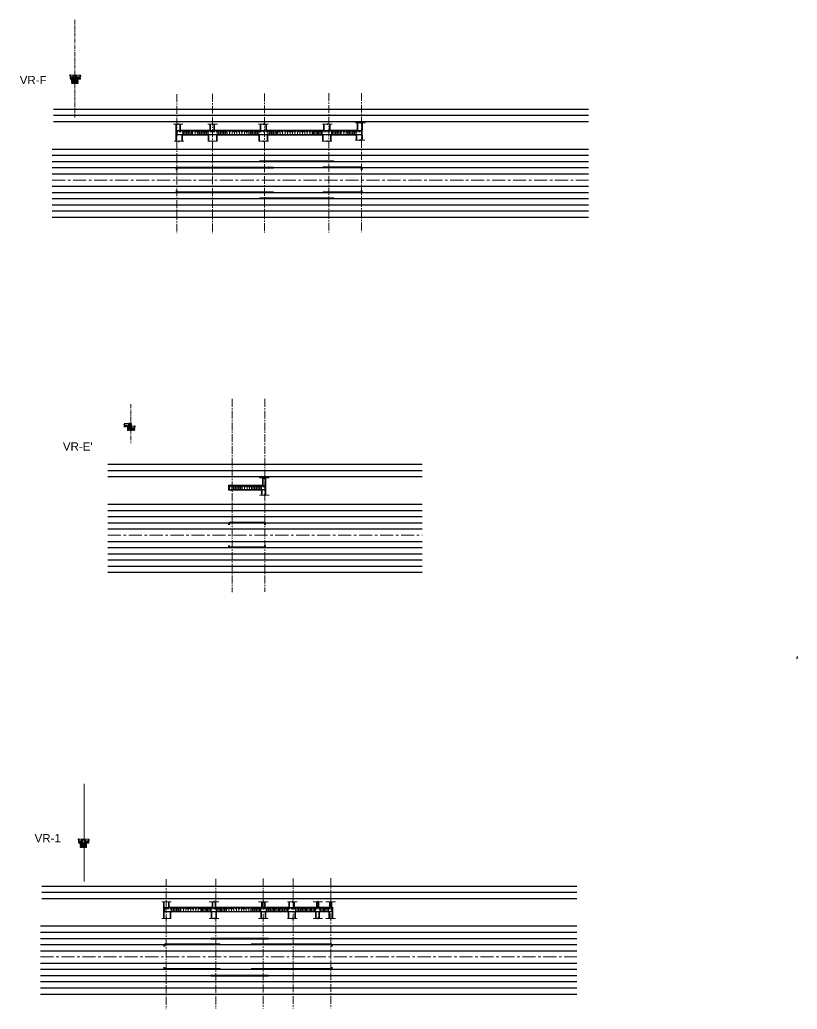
# Model space of a CAD drawing. Header units: millimetres. Extents: x 1130 to 2176, y -195 to 376.
# Drawn here: x 1978.6 to 2072.9, y 131.3 to 251.4 of the extents above; entities that cross this region are included whole.
import ezdxf

# ---------------------------------------------------------------- set-up
doc = ezdxf.new("R2010")
doc.units = ezdxf.units.MM
for name, pattern in [('AXES', [50.8, 31.75, -6.35, 6.35, -6.35]), ('CENTER2', [28.575, 19.05, -3.175, 3.175, -3.175]), ('HIDDEN', [0.375, 0.25, -0.125])]:
    doc.linetypes.add(name, pattern=pattern)
for name, color, linetype in [('A- TEXTO 1', 7, 'Continuous'), ('A_vista 2', 1, 'Continuous'), ('EDIS-MURO PERIMETRAL', 3, 'Continuous'), ('TEXTURA', 8, 'Continuous')]:
    doc.layers.add(name, color=color, linetype=linetype)
for name, color, linetype, lineweight in [('EDIS-BORDE DE LOSA', 3, 'Continuous', 9), ('EDIS-COLUMNAS SOTANO', 7, 'Continuous', 40), ('EDIS-CONCRETO BAJA RESIST', 8, 'Continuous', 9), ('EDIS-EJES COLUMNAS', 9, 'CENTER2', 15), ('EDIS-ESTRIBOS', 3, 'Continuous', 15), ('EDIS-PEDESTALES', 4, 'Continuous', 13), ('EDIS-PL-DIMENSION', 8, 'Continuous', 13), ('EDIS-REFUERZOS', 6, 'Continuous', 30), ('EDIS-REFUERZOS DETALLES', 7, 'Continuous', 40), ('EDIS-TIERRA', 8, 'Continuous', 13), ('EDIS-VIGAS RIOSTRAS', 6, 'Continuous', 13), ('Est-PL-DIMENSION', 8, 'Continuous', 13)]:
    doc.layers.add(name, color=color, linetype=linetype, lineweight=lineweight)
doc.layers.add('EDIS-VIEWPOTS', color=8, linetype='Continuous', plot=False)
doc.styles.add('style1', font='arial.ttf', dxfattribs={"height": 0.2})

# ---------------------------------------------------------------- blocks, each defined once
blk = doc.blocks.new('*U461')
at = {"layer": 'EDIS-ESTRIBOS', "linetype": 'ByBlock'}
blk.add_line((0, -0.2375), (0, 0.2375), dxfattribs=at)
blk = doc.blocks.new('*U460')
at = {"layer": 'EDIS-PL-DIMENSION', "color": 0, "linetype": 'ByBlock', "lineweight": -2, "transparency": 16777216}
for p in [(1997.44, 320.7), (1997.59, 320.7), (1997.74, 320.7), (1997.89, 320.7), (1998.04, 320.7), (1998.19, 320.7), (1998.34, 320.7), (1998.49, 320.7), (1998.64, 320.7)]:
    blk.add_blockref('*U461', p, dxfattribs=at)
blk = doc.blocks.new('*U463')
at = {"layer": 'EDIS-ESTRIBOS', "linetype": 'ByBlock'}
blk.add_line((0, -0.2375), (0, 0.2375), dxfattribs=at)
blk = doc.blocks.new('*U462')
at = {"layer": 'EDIS-PL-DIMENSION', "color": 0, "linetype": 'ByBlock', "lineweight": -2, "transparency": 16777216}
for p in [(1997.44, 320.7), (1997.59, 320.7), (1997.74, 320.7), (1997.89, 320.7), (1998.04, 320.7), (1998.19, 320.7), (1998.34, 320.7), (1998.49, 320.7), (1998.64, 320.7)]:
    blk.add_blockref('*U463', p, dxfattribs=at)
blk = doc.blocks.new('*U465')
at = {"layer": 'EDIS-ESTRIBOS', "linetype": 'ByBlock'}
blk.add_line((0, -0.2375), (0, 0.2375), dxfattribs=at)
blk = doc.blocks.new('*U464')
at = {"layer": 'EDIS-PL-DIMENSION', "color": 0, "linetype": 'ByBlock', "lineweight": -2, "transparency": 16777216}
for p in [(1997.44, 320.7), (1997.59, 320.7), (1997.74, 320.7), (1997.89, 320.7), (1998.04, 320.7), (1998.19, 320.7), (1998.34, 320.7), (1998.49, 320.7), (1998.64, 320.7)]:
    blk.add_blockref('*U465', p, dxfattribs=at)
blk = doc.blocks.new('*U467')
at = {"layer": 'EDIS-ESTRIBOS', "linetype": 'ByBlock'}
blk.add_line((0, -0.2375), (0, 0.2375), dxfattribs=at)
blk = doc.blocks.new('*U466')
at = {"layer": 'EDIS-PL-DIMENSION', "color": 0, "linetype": 'ByBlock', "lineweight": -2, "transparency": 16777216}
for p in [(1997.44, 320.7), (1997.59, 320.7), (1997.74, 320.7), (1997.89, 320.7), (1998.04, 320.7), (1998.19, 320.7), (1998.34, 320.7), (1998.49, 320.7), (1998.64, 320.7)]:
    blk.add_blockref('*U467', p, dxfattribs=at)
blk = doc.blocks.new('*U469')
at = {"layer": 'EDIS-ESTRIBOS', "linetype": 'ByBlock'}
blk.add_line((0, -0.2375), (0, 0.2375), dxfattribs=at)
blk = doc.blocks.new('*U468')
at = {"layer": 'EDIS-PL-DIMENSION', "color": 0, "linetype": 'ByBlock', "lineweight": -2, "transparency": 16777216}
for p in [(1997.44, 320.7), (1997.59, 320.7), (1997.74, 320.7), (1997.89, 320.7), (1998.04, 320.7), (1998.19, 320.7), (1998.34, 320.7), (1998.49, 320.7), (1998.64, 320.7)]:
    blk.add_blockref('*U469', p, dxfattribs=at)
blk = doc.blocks.new('*U471')
at = {"layer": 'EDIS-ESTRIBOS', "linetype": 'ByBlock'}
blk.add_line((0, -0.2375), (0, 0.2375), dxfattribs=at)
blk = doc.blocks.new('*U470')
at = {"layer": 'EDIS-PL-DIMENSION', "color": 0, "linetype": 'ByBlock', "lineweight": -2, "transparency": 16777216}
for p in [(1997.44, 320.7), (1997.59, 320.7), (1997.74, 320.7), (1997.89, 320.7), (1998.04, 320.7), (1998.19, 320.7), (1998.34, 320.7), (1998.49, 320.7), (1998.64, 320.7)]:
    blk.add_blockref('*U471', p, dxfattribs=at)
blk = doc.blocks.new('*U473')
at = {"layer": 'EDIS-ESTRIBOS', "linetype": 'ByBlock'}
blk.add_line((0, -0.2375), (0, 0.2375), dxfattribs=at)
blk = doc.blocks.new('*U472')
at = {"layer": 'EDIS-PL-DIMENSION', "color": 0, "linetype": 'ByBlock', "lineweight": -2, "transparency": 16777216}
for p in [(1997.44, 320.7), (1997.59, 320.7), (1997.74, 320.7), (1997.89, 320.7), (1998.04, 320.7), (1998.19, 320.7), (1998.34, 320.7), (1998.49, 320.7), (1998.64, 320.7)]:
    blk.add_blockref('*U473', p, dxfattribs=at)
blk = doc.blocks.new('*U503')
at = {"layer": 'EDIS-ESTRIBOS', "linetype": 'ByBlock'}
blk.add_line((0, -0.2375), (0, 0.2375), dxfattribs=at)
blk = doc.blocks.new('*U502')
at = {"layer": 'EDIS-PL-DIMENSION', "color": 0, "linetype": 'ByBlock', "lineweight": -2, "transparency": 16777216}
for p in [(1997.44, 320.7), (1997.59, 320.7), (1997.74, 320.7), (1997.89, 320.7), (1998.04, 320.7), (1998.19, 320.7), (1998.34, 320.7), (1998.49, 320.7), (1998.64, 320.7)]:
    blk.add_blockref('*U503', p, dxfattribs=at)
blk = doc.blocks.new('*U505')
at = {"layer": 'EDIS-ESTRIBOS', "linetype": 'ByBlock'}
blk.add_line((0, -0.2375), (0, 0.2375), dxfattribs=at)
blk = doc.blocks.new('*U504')
at = {"layer": 'EDIS-PL-DIMENSION', "color": 0, "linetype": 'ByBlock', "lineweight": -2, "transparency": 16777216}
for p in [(1997.44, 320.7), (1997.59, 320.7), (1997.74, 320.7), (1997.89, 320.7), (1998.04, 320.7), (1998.19, 320.7), (1998.34, 320.7), (1998.49, 320.7), (1998.64, 320.7)]:
    blk.add_blockref('*U505', p, dxfattribs=at)
blk = doc.blocks.new('*U507')
at = {"layer": 'EDIS-ESTRIBOS', "linetype": 'ByBlock'}
blk.add_line((0, -0.2375), (0, 0.2375), dxfattribs=at)
blk = doc.blocks.new('*U506')
at = {"layer": 'EDIS-PL-DIMENSION', "color": 0, "linetype": 'ByBlock', "lineweight": -2, "transparency": 16777216}
for p in [(1997.44, 320.7), (1997.59, 320.7), (1997.74, 320.7), (1997.89, 320.7), (1998.04, 320.7), (1998.19, 320.7), (1998.34, 320.7), (1998.49, 320.7), (1998.64, 320.7)]:
    blk.add_blockref('*U507', p, dxfattribs=at)
blk = doc.blocks.new('*U509')
at = {"layer": 'EDIS-ESTRIBOS', "linetype": 'ByBlock'}
blk.add_line((0, -0.2375), (0, 0.2375), dxfattribs=at)
blk = doc.blocks.new('*U508')
at = {"layer": 'EDIS-PL-DIMENSION', "color": 0, "linetype": 'ByBlock', "lineweight": -2, "transparency": 16777216}
for p in [(1997.44, 320.7), (1997.59, 320.7), (1997.74, 320.7), (1997.89, 320.7), (1998.04, 320.7), (1998.19, 320.7), (1998.34, 320.7), (1998.49, 320.7), (1998.64, 320.7)]:
    blk.add_blockref('*U509', p, dxfattribs=at)
blk = doc.blocks.new('*U511')
at = {"layer": 'EDIS-ESTRIBOS', "linetype": 'ByBlock'}
blk.add_line((0, -0.2375), (0, 0.2375), dxfattribs=at)
blk = doc.blocks.new('*U510')
at = {"layer": 'EDIS-PL-DIMENSION', "color": 0, "linetype": 'ByBlock', "lineweight": -2, "transparency": 16777216}
for p in [(1997.44, 320.7), (1997.59, 320.7), (1997.74, 320.7), (1997.89, 320.7), (1998.04, 320.7), (1998.19, 320.7), (1998.34, 320.7), (1998.49, 320.7), (1998.64, 320.7)]:
    blk.add_blockref('*U511', p, dxfattribs=at)
blk = doc.blocks.new('*U513')
at = {"layer": 'EDIS-ESTRIBOS', "linetype": 'ByBlock'}
blk.add_line((0, -0.2375), (0, 0.2375), dxfattribs=at)
blk = doc.blocks.new('*U512')
at = {"layer": 'EDIS-PL-DIMENSION', "color": 0, "linetype": 'ByBlock', "lineweight": -2, "transparency": 16777216}
for p in [(1997.44, 320.7), (1997.59, 320.7), (1997.74, 320.7), (1997.89, 320.7), (1998.04, 320.7), (1998.19, 320.7), (1998.34, 320.7), (1998.49, 320.7), (1998.64, 320.7)]:
    blk.add_blockref('*U513', p, dxfattribs=at)
blk = doc.blocks.new('*U515')
at = {"layer": 'EDIS-ESTRIBOS', "linetype": 'ByBlock'}
blk.add_line((0, -0.2375), (0, 0.2375), dxfattribs=at)
blk = doc.blocks.new('*U514')
at = {"layer": 'EDIS-PL-DIMENSION', "color": 0, "linetype": 'ByBlock', "lineweight": -2, "transparency": 16777216}
for p in [(1997.44, 320.7), (1997.59, 320.7), (1997.74, 320.7), (1997.89, 320.7), (1998.04, 320.7), (1998.19, 320.7), (1998.34, 320.7), (1998.49, 320.7), (1998.64, 320.7)]:
    blk.add_blockref('*U515', p, dxfattribs=at)
blk = doc.blocks.new('*U556')
at = {"layer": 'EDIS-ESTRIBOS', "linetype": 'ByBlock'}
blk.add_line((0, -0.24), (0, 0.24), dxfattribs=at)
blk = doc.blocks.new('*U557')
at = {"layer": 'EDIS-PL-DIMENSION', "color": 0, "linetype": 'ByBlock', "lineweight": -2, "transparency": 16777216}
for p in [(1998.13, 143.45), (1998.43, 143.45), (1998.73, 143.45), (1999.03, 143.45), (1999.33, 143.45), (1999.63, 143.45), (1999.93, 143.45), (2000.23, 143.45), (2000.53, 143.45)]:
    blk.add_blockref('*U556', p, dxfattribs=at)
blk = doc.blocks.new('*U558')
at = {"layer": 'EDIS-ESTRIBOS', "linetype": 'ByBlock'}
blk.add_line((0, -0.24), (0, 0.24), dxfattribs=at)
blk = doc.blocks.new('*U559')
at = {"layer": 'EDIS-PL-DIMENSION', "color": 0, "linetype": 'ByBlock', "lineweight": -2, "transparency": 16777216}
for p in [(2003.66, 143.45), (2003.96, 143.45), (2004.26, 143.45), (2004.56, 143.45), (2004.86, 143.45), (2005.16, 143.45), (2005.46, 143.45), (2005.76, 143.45), (2006.06, 143.45), (2006.36, 143.45)]:
    blk.add_blockref('*U558', p, dxfattribs=at)
blk = doc.blocks.new('*U560')
at = {"layer": 'EDIS-ESTRIBOS', "linetype": 'ByBlock'}
blk.add_line((0, -0.2375), (0, 0.2375), dxfattribs=at)
blk = doc.blocks.new('*U561')
at = {"layer": 'EDIS-PL-DIMENSION', "color": 0, "linetype": 'ByBlock', "lineweight": -2, "transparency": 16777216}
for p in [(2008.45, 143.45), (2008.6, 143.45), (2008.75, 143.45), (2008.9, 143.45), (2009.05, 143.45), (2009.2, 143.45), (2009.35, 143.45), (2009.5, 143.45), (2009.65, 143.45), (2009.8, 143.45), (2009.95, 143.45), (2010.1, 143.45), (2010.25, 143.45), (2010.4, 143.45), (2010.55, 143.45), (2010.7, 143.45), (2010.85, 143.45), (2011, 143.45)]:
    blk.add_blockref('*U560', p, dxfattribs=at)
blk = doc.blocks.new('*U562')
at = {"layer": 'EDIS-ESTRIBOS', "linetype": 'ByBlock'}
blk.add_line((0, -0.2375), (0, 0.2375), dxfattribs=at)
blk = doc.blocks.new('*U563')
at = {"layer": 'EDIS-PL-DIMENSION', "color": 0, "linetype": 'ByBlock', "lineweight": -2, "transparency": 16777216}
for p in [(2012.03, 143.45), (2012.18, 143.45), (2012.33, 143.45), (2012.48, 143.45), (2012.63, 143.45), (2012.78, 143.45), (2012.93, 143.45), (2013.08, 143.45), (2013.23, 143.45), (2013.38, 143.45), (2013.53, 143.45), (2013.68, 143.45), (2013.83, 143.45), (2013.98, 143.45), (2014.13, 143.45), (2014.28, 143.45), (2014.43, 143.45)]:
    blk.add_blockref('*U562', p, dxfattribs=at)
blk = doc.blocks.new('*U564')
at = {"layer": 'EDIS-ESTRIBOS', "linetype": 'ByBlock'}
blk.add_line((0, -0.2375), (0, 0.2375), dxfattribs=at)
blk = doc.blocks.new('*U565')
at = {"layer": 'EDIS-PL-DIMENSION', "color": 0, "linetype": 'ByBlock', "lineweight": -2, "transparency": 16777216}
for p in [(2014.96, 143.45), (2015.11, 143.45), (2015.26, 143.45), (2015.41, 143.45), (2015.56, 143.45), (2015.71, 143.45), (2015.86, 143.45), (2016.01, 143.45)]:
    blk.add_blockref('*U564', p, dxfattribs=at)
blk = doc.blocks.new('*U566')
at = {"layer": 'EDIS-ESTRIBOS', "linetype": 'ByBlock'}
blk.add_line((0, -0.24), (0, 0.24), dxfattribs=at)
blk = doc.blocks.new('*U567')
at = {"layer": 'EDIS-PL-DIMENSION', "color": 0, "linetype": 'ByBlock', "lineweight": -2, "transparency": 16777216}
for p in [(2005.56, 194.6), (2005.86, 194.6), (2006.16, 194.6), (2006.46, 194.6)]:
    blk.add_blockref('*U566', p, dxfattribs=at)
blk = doc.blocks.new('*U568')
at = {"layer": 'EDIS-ESTRIBOS', "linetype": 'ByBlock'}
blk.add_line((0, -0.24), (0, 0.24), dxfattribs=at)
blk = doc.blocks.new('*U569')
at = {"layer": 'EDIS-PL-DIMENSION', "color": 0, "linetype": 'ByBlock', "lineweight": -2, "transparency": 16777216}
for p in [(1999.55, 237.68), (1999.85, 237.68), (2000.15, 237.68)]:
    blk.add_blockref('*U568', p, dxfattribs=at)
blk = doc.blocks.new('*U570')
at = {"layer": 'EDIS-ESTRIBOS', "linetype": 'ByBlock'}
blk.add_line((0, -0.2375), (0, 0.2375), dxfattribs=at)
blk = doc.blocks.new('*U571')
at = {"layer": 'EDIS-PL-DIMENSION', "color": 0, "linetype": 'ByBlock', "lineweight": -2, "transparency": 16777216}
for p in [(2003.73, 237.68), (2004.03, 237.68), (2004.33, 237.68), (2004.63, 237.68), (2004.93, 237.68), (2005.23, 237.68), (2005.53, 237.68), (2005.83, 237.68), (2006.13, 237.68)]:
    blk.add_blockref('*U570', p, dxfattribs=at)
blk = doc.blocks.new('*U572')
at = {"layer": 'EDIS-ESTRIBOS', "linetype": 'ByBlock'}
blk.add_line((0, -0.2375), (0, 0.2375), dxfattribs=at)
blk = doc.blocks.new('*U573')
at = {"layer": 'EDIS-PL-DIMENSION', "color": 0, "linetype": 'ByBlock', "lineweight": -2, "transparency": 16777216}
for p in [(2009.86, 237.68), (2010.16, 237.68), (2010.46, 237.68), (2010.76, 237.68), (2011.06, 237.68), (2011.36, 237.68), (2011.66, 237.68), (2011.96, 237.68), (2012.26, 237.68), (2012.56, 237.68), (2012.86, 237.68), (2013.16, 237.68), (2013.46, 237.68), (2013.76, 237.68), (2014.06, 237.68)]:
    blk.add_blockref('*U572', p, dxfattribs=at)

msp = doc.modelspace()

# ---------------------------------------------------------------- hatches: boundary and pattern name
at = {"layer": 'EDIS-CONCRETO BAJA RESIST'}
h = msp.add_hatch(dxfattribs=at)
h.set_pattern_fill('AR-CONC', color=256, scale=0.00065)
h.set_pattern_definition([(50, (2.1147, -83.63629), (0.118420035, -0.0103604056), [0.0123825, -0.1362075]), (355, (2.1147, -83.63629), (-0.022908224, 0.1241869494), [0.009906, -0.10896638]), (100.451445, (2.12457, -83.63715), (0.0955118106, 0.113826539), [0.010523506, -0.115758659]), (46.1842, (2.1147, -83.60327), (0.176201377, -0.027327513), [0.01857375, -0.20431125]), (96.635558, (2.12938, -83.60554), (0.154312687, 0.160826981), [0.015785265, -0.173638145]), (351.184151, (2.1147, -83.60327), (0.154312687, 0.160826981), [0.014858979, -0.163448826]), (21, (2.13121, -83.61152), (0.0985493543, -0.066472379), [0.0123825, -0.1362075]), (326, (2.13121, -83.61152), (0.0401713184, 0.119722178), [0.009906, -0.108966]), (71.451445, (2.13942, -83.61706), (0.1387206725, 0.0532498), [0.010523506, -0.1157584594]), (37.5, (2.114698, -83.636287), (0.0020075921, 0.0549607753), [0, -0.1076452, 0, -0.110617, 0, -0.10937875]), (7.5, (2.1147, -83.636287), (0.0434327806, 0.0651173736), [0, -0.0630682, 0, -0.1051687, 0, -0.04168775]), (327.5, (2.07788, -83.636287), (0.0881338869, -0.0037236836), [0, -0.041275, 0, -0.128778, 0, -0.1708785]), (317.5, (2.06137, -83.63629), (0.096283968, 0.0165272192), [0, -0.0536575, 0, -0.0855218, 0, -0.1213485])])
h.paths.add_polyline_path([(1985.069, 244.332), (1985.069, 244.432), (1984.693, 244.432), (1984.693, 244.332)])
h.paths.add_polyline_path([(1985.945, 244.332), (1985.945, 244.432), (1985.469, 244.432), (1985.469, 244.332)])
h = msp.add_hatch(dxfattribs=at)
h.set_pattern_fill('AR-CONC', color=256, scale=0.00065)
h.set_pattern_definition([(50, (2.1147, -83.52832), (0.118420035, -0.0103604056), [0.0123825, -0.1362075]), (355, (2.1147, -83.52832), (-0.022908224, 0.1241869494), [0.009906, -0.10896638]), (100.451445, (2.12457, -83.52918), (0.0955118106, 0.113826539), [0.010523506, -0.115758659]), (46.1842, (2.1147, -83.4953), (0.176201377, -0.027327513), [0.01857375, -0.20431125]), (96.635558, (2.12938, -83.49758), (0.154312687, 0.160826981), [0.015785265, -0.173638145]), (351.184151, (2.1147, -83.4953), (0.154312687, 0.160826981), [0.014858979, -0.163448826]), (21, (2.13121, -83.50355), (0.0985493543, -0.066472379), [0.0123825, -0.1362075]), (326, (2.13121, -83.50355), (0.0401713184, 0.119722178), [0.009906, -0.108966]), (71.451445, (2.13942, -83.50909), (0.1387206725, 0.0532498), [0.010523506, -0.1157584594]), (37.5, (2.114698, -83.528318), (0.0020075921, 0.0549607753), [0, -0.1076452, 0, -0.110617, 0, -0.10937875]), (7.5, (2.1147, -83.52832), (0.0434327806, 0.0651173736), [0, -0.0630682, 0, -0.1051687, 0, -0.04168775]), (327.5, (2.07788, -83.528318), (0.0881338869, -0.0037236836), [0, -0.041275, 0, -0.128778, 0, -0.1708785]), (317.5, (2.06137, -83.52832), (0.096283968, 0.0165272192), [0, -0.0536575, 0, -0.0855218, 0, -0.1213485])])
h.paths.add_polyline_path([(1985.469, 243.94), (1985.469, 244.04), (1985.069, 244.04), (1985.069, 243.94)])
h = msp.add_hatch(dxfattribs=at)
h.set_pattern_fill('EARTH', color=256, scale=0.01, angle=45)
h.set_pattern_definition([(45, (11.64687, -125.94151), (2e-17, 0.0898025612), [0.0635, -0.0635]), (45, (11.63003, -125.924674), (2e-17, 0.0898025612), [0.0635, -0.0635]), (45, (11.61319, -125.907836), (2e-17, 0.0898025612), [0.0635, -0.0635]), (135, (11.61319, -125.89661), (-0.0898025612, 2e-17), [0.0635, -0.0635]), (135, (11.63003, -125.87977), (-0.0898025612, 2e-17), [0.0635, -0.0635]), (135, (11.64687, -125.862935), (-0.0898025612, 2e-17), [0.0635, -0.0635])])
h.paths.add_polyline_path([(1991.636, 201.964), (1991.231, 201.964), (1991.231, 202.07), (1991.756, 202.07), (1991.756, 201.626), (1991.707, 201.673), (1992.107, 201.673), (1992.156, 201.673), (1992.156, 201.767), (1992.483, 201.767), (1992.528, 201.767), (1992.528, 201.531), (1991.636, 201.531)])
h = msp.add_hatch(dxfattribs=at)
h.set_pattern_fill('AR-CONC', color=256, scale=0.00065)
h.set_pattern_definition([(50, (11.69596, -125.89762), (0.118420035, -0.0103604056), [0.0123825, -0.1362075]), (355, (11.69596, -125.89762), (-0.022908224, 0.1241869494), [0.009906, -0.10896638]), (100.451445, (11.70582, -125.89849), (0.0955118106, 0.113826539), [0.010523506, -0.115758659]), (46.1842, (11.69596, -125.8646), (0.176201377, -0.027327513), [0.01857375, -0.20431125]), (96.635558, (11.71064, -125.86688), (0.154312687, 0.160826981), [0.015785265, -0.173638145]), (351.184151, (11.69596, -125.8646), (0.154312687, 0.160826981), [0.014858979, -0.163448826]), (21, (11.71247, -125.87286), (0.0985493543, -0.066472379), [0.0123825, -0.1362075]), (326, (11.71247, -125.87286), (0.0401713184, 0.119722178), [0.009906, -0.108966]), (71.451445, (11.72068, -125.8784), (0.1387206725, 0.0532498), [0.010523506, -0.1157584594]), (37.5, (11.695956, -125.89762), (0.0020075921, 0.0549607753), [0, -0.1076452, 0, -0.110617, 0, -0.10937875]), (7.5, (11.695956, -125.89762), (0.0434327806, 0.0651173736), [0, -0.0630682, 0, -0.1051687, 0, -0.04168775]), (327.5, (11.65914, -125.89762), (0.0881338869, -0.0037236836), [0, -0.041275, 0, -0.128778, 0, -0.1708785]), (317.5, (11.64263, -125.89762), (0.096283968, 0.0165272192), [0, -0.0536575, 0, -0.0855218, 0, -0.1213485])])
h.paths.add_polyline_path([(1992.156, 201.767), (1992.156, 201.867), (1992.532, 201.867), (1992.532, 201.767)])
h.paths.add_polyline_path([(1991.28, 202.07), (1991.28, 202.17), (1991.756, 202.17), (1991.756, 202.07)])
h = msp.add_hatch(dxfattribs=at)
h.set_pattern_fill('AR-CONC', color=256, scale=0.00065)
h.set_pattern_definition([(50, (11.69596, -125.78965), (0.118420035, -0.0103604056), [0.0123825, -0.1362075]), (355, (11.69596, -125.78965), (-0.022908224, 0.1241869494), [0.009906, -0.10896638]), (100.451445, (11.70582, -125.79052), (0.0955118106, 0.113826539), [0.010523506, -0.115758659]), (46.1842, (11.69596, -125.75663), (0.176201377, -0.027327513), [0.01857375, -0.20431125]), (96.635558, (11.71064, -125.75891), (0.154312687, 0.160826981), [0.015785265, -0.173638145]), (351.184151, (11.69596, -125.75663), (0.154312687, 0.160826981), [0.014858979, -0.163448826]), (21, (11.71247, -125.76489), (0.0985493543, -0.066472379), [0.0123825, -0.1362075]), (326, (11.71247, -125.76489), (0.0401713184, 0.119722178), [0.009906, -0.108966]), (71.451445, (11.72068, -125.77043), (0.1387206725, 0.0532498), [0.010523506, -0.1157584594]), (37.5, (11.695956, -125.789653), (0.0020075921, 0.0549607753), [0, -0.1076452, 0, -0.110617, 0, -0.10937875]), (7.5, (11.695956, -125.78965), (0.0434327806, 0.0651173736), [0, -0.0630682, 0, -0.1051687, 0, -0.04168775]), (327.5, (11.65914, -125.789653), (0.0881338869, -0.0037236836), [0, -0.041275, 0, -0.128778, 0, -0.1708785]), (317.5, (11.64263, -125.78965), (0.096283968, 0.0165272192), [0, -0.0536575, 0, -0.0855218, 0, -0.1213485])])
h.paths.add_polyline_path([(1991.756, 201.678), (1991.756, 201.778), (1992.156, 201.778), (1992.156, 201.678)])
h = msp.add_hatch(dxfattribs=at)
h.set_pattern_fill('AR-CONC', color=256, scale=0.00065)
h.set_pattern_definition([(50, (3.150185, -176.306), (0.118420035, -0.0103604056), [0.0123825, -0.1362075]), (355, (3.15019, -176.306), (-0.022908224, 0.1241869494), [0.009906, -0.10896638]), (100.451445, (3.16005, -176.30686), (0.0955118106, 0.113826539), [0.010523506, -0.115758659]), (46.1842, (3.15019, -176.27298), (0.176201377, -0.027327513), [0.01857375, -0.20431125]), (96.635558, (3.16487, -176.27525), (0.154312687, 0.160826981), [0.015785265, -0.173638145]), (351.184151, (3.15019, -176.27298), (0.154312687, 0.160826981), [0.014858979, -0.163448826]), (21, (3.166695, -176.28123), (0.0985493543, -0.066472379), [0.0123825, -0.1362075]), (326, (3.1667, -176.28123), (0.0401713184, 0.119722178), [0.009906, -0.108966]), (71.451445, (3.17491, -176.28677), (0.1387206725, 0.0532498), [0.010523506, -0.1157584594]), (37.5, (3.150185, -176.305997), (0.0020075921, 0.0549607753), [0, -0.1076452, 0, -0.110617, 0, -0.10937875]), (7.5, (3.150185, -176.306), (0.0434327806, 0.0651173736), [0, -0.0630682, 0, -0.1051687, 0, -0.04168775]), (327.5, (3.11337, -176.305997), (0.0881338869, -0.0037236836), [0, -0.041275, 0, -0.128778, 0, -0.1708785]), (317.5, (3.09686, -176.306), (0.096283968, 0.0165272192), [0, -0.0536575, 0, -0.0855218, 0, -0.1213485])])
h.paths.add_polyline_path([(1986.104, 151.662), (1986.104, 151.762), (1985.728, 151.762), (1985.728, 151.662)])
h.paths.add_polyline_path([(1986.98, 151.662), (1986.98, 151.762), (1986.504, 151.762), (1986.504, 151.662)])
h = msp.add_hatch(dxfattribs=at)
h.set_pattern_fill('AR-CONC', color=256, scale=0.00065)
h.set_pattern_definition([(50, (3.150185, -176.19803), (0.118420035, -0.0103604056), [0.0123825, -0.1362075]), (355, (3.15019, -176.19803), (-0.022908224, 0.1241869494), [0.009906, -0.10896638]), (100.451445, (3.16005, -176.19889), (0.0955118106, 0.113826539), [0.010523506, -0.115758659]), (46.1842, (3.15019, -176.16501), (0.176201377, -0.027327513), [0.01857375, -0.20431125]), (96.635558, (3.16487, -176.16729), (0.154312687, 0.160826981), [0.015785265, -0.173638145]), (351.184151, (3.15019, -176.165), (0.154312687, 0.160826981), [0.014858979, -0.163448826]), (21, (3.166695, -176.17326), (0.0985493543, -0.066472379), [0.0123825, -0.1362075]), (326, (3.1667, -176.17326), (0.0401713184, 0.119722178), [0.009906, -0.108966]), (71.451445, (3.17491, -176.1788), (0.1387206725, 0.0532498), [0.010523506, -0.1157584594]), (37.5, (3.150185, -176.198028), (0.0020075921, 0.0549607753), [0, -0.1076452, 0, -0.110617, 0, -0.10937875]), (7.5, (3.150185, -176.19803), (0.0434327806, 0.0651173736), [0, -0.0630682, 0, -0.1051687, 0, -0.04168775]), (327.5, (3.11337, -176.19803), (0.0881338869, -0.0037236836), [0, -0.041275, 0, -0.128778, 0, -0.1708785]), (317.5, (3.09686, -176.19803), (0.096283968, 0.0165272192), [0, -0.0536575, 0, -0.0855218, 0, -0.1213485])])
h.paths.add_polyline_path([(1986.504, 151.27), (1986.504, 151.37), (1986.104, 151.37), (1986.104, 151.27)])
at = {"layer": 'EDIS-TIERRA'}
h = msp.add_hatch(dxfattribs=at)
h.set_pattern_fill('EARTH', color=256, scale=0.01, angle=45)
h.set_pattern_definition([(45, (2.1147, -83.63629), (0, 0.0898025612), [0.0635, -0.0635]), (45, (2.09786, -83.61945), (0, 0.0898025612), [0.0635, -0.0635]), (45, (2.08102, -83.60261), (0, 0.0898025612), [0.0635, -0.0635]), (135, (2.08102, -83.591386), (-0.0898025612, 0), [0.0635, -0.0635]), (135, (2.09786, -83.57455), (-0.0898025612, 0), [0.0635, -0.0635]), (135, (2.1147, -83.55771), (-0.0898025612, 0), [0.0635, -0.0635])])
h.paths.add_polyline_path([(1985.669, 244.132), (1985.945, 244.132), (1985.945, 244.332), (1985.469, 244.332), (1985.469, 243.932), (1985.469, 243.934), (1985.069, 243.934), (1985.069, 243.932), (1985.069, 244.332), (1984.693, 244.332), (1984.693, 244.132), (1984.869, 244.132), (1984.869, 243.632), (1985.669, 243.632)])
h = msp.add_hatch(dxfattribs=at)
h.set_pattern_fill('EARTH', color=256, scale=0.01, angle=45)
h.set_pattern_definition([(45, (3.150185, -176.306), (0, 0.0898025612), [0.0635, -0.0635]), (45, (3.13335, -176.28916), (0, 0.0898025612), [0.0635, -0.0635]), (45, (3.11651, -176.27232), (0, 0.0898025612), [0.0635, -0.0635]), (135, (3.11651, -176.261096), (-0.0898025612, 0), [0.0635, -0.0635]), (135, (3.13335, -176.24426), (-0.0898025612, 0), [0.0635, -0.0635]), (135, (3.150185, -176.22742), (-0.0898025612, 0), [0.0635, -0.0635])])
h.paths.add_polyline_path([(1986.704, 151.462), (1986.98, 151.462), (1986.98, 151.662), (1986.504, 151.662), (1986.504, 151.262), (1986.504, 151.264), (1986.104, 151.264), (1986.104, 151.262), (1986.104, 151.662), (1985.728, 151.662), (1985.728, 151.462), (1985.904, 151.462), (1985.904, 150.962), (1986.704, 150.962)])
at = {"layer": 'TEXTURA'}
h = msp.add_hatch(dxfattribs=at)
h.set_pattern_fill('ANSI32', color=2, scale=0.014)
h.paths.add_polyline_path([(2003.98, 194.364), (2004.305, 194.364), (2004.305, 194.84), (2003.98, 194.84)], flags=16)
h.paths.add_polyline_path([(2003.905, 194.29), (2004.305, 194.29), (2004.305, 194.89), (2003.911, 194.89), (2003.905, 194.89)])

# ---------------------------------------------------------------- linework, layer by layer
at = {"layer": 'A_vista 2'}
msp.add_line((2072.86, 174.132), (2072.799, 173.842), dxfattribs=at)
at = {"layer": 'EDIS-BORDE DE LOSA'}
for p, q in [((1985.069, 244.649), (1984.693, 244.649)), ((1985.069, 244.449), (1984.693, 244.449)), ((1985.945, 244.649), (1985.469, 244.649)), ((1985.945, 244.449), (1985.469, 244.449)), ((1991.28, 202.387), (1991.756, 202.387)), ((1991.28, 202.187), (1991.756, 202.187)), ((1992.156, 202.067), (1992.532, 202.067)), ((1992.156, 202.067), (1992.532, 202.067)), ((1992.156, 201.867), (1992.532, 201.867)), ((1986.104, 151.979), (1985.728, 151.979)), ((1986.104, 151.779), (1985.728, 151.779)), ((1986.98, 151.979), (1986.504, 151.979)), ((1986.98, 151.779), (1986.504, 151.779))]:
    msp.add_line(p, q, dxfattribs=at)
at = {"layer": 'EDIS-BORDE DE LOSA', "linetype": 'HIDDEN'}
for p, q in [((1997.549, 237.767), (2020.125, 237.767)), ((2003.911, 194.69), (2008.403, 194.69)), ((1996.08, 143.534), (2016.496, 143.534))]:
    msp.add_line(p, q, dxfattribs=at)
at = {"layer": 'EDIS-COLUMNAS SOTANO', "lineweight": 35}
for p, q in [((2019.525, 238.853), (2019.525, 237.967)), ((2020.125, 238.853), (2020.125, 237.967)), ((1997.549, 238.699), (1997.549, 237.367)), ((1998.049, 238.699), (1998.049, 237.967)), ((2001.679, 238.699), (2001.679, 237.967)), ((2002.179, 238.699), (2002.179, 237.967)), ((2007.764, 238.699), (2007.764, 237.967)), ((2008.464, 238.699), (2008.464, 237.967)), ((2015.471, 238.699), (2015.471, 237.967)), ((2016.171, 238.699), (2016.171, 237.967)), ((2008.052, 195.776), (2008.052, 194.89)), ((2008.403, 195.776), (2008.403, 194.89)), ((2008.403, 194.89), (2008.403, 194.29)), ((1996.08, 144.377), (1996.08, 143.734)), ((1996.68, 144.377), (1996.68, 143.734)), ((2001.961, 144.377), (2001.961, 143.734)), ((2002.311, 144.377), (2002.311, 143.734)), ((2007.951, 144.377), (2007.951, 143.734)), ((2008.301, 144.377), (2008.301, 143.734)), ((2011.276, 144.377), (2011.276, 143.734)), ((2011.876, 144.377), (2011.876, 143.734))]:
    msp.add_line(p, q, dxfattribs=at)
at = {"layer": 'EDIS-CONCRETO BAJA RESIST'}
for p, q in [((1985.069, 244.332), (1984.693, 244.332)), ((1985.469, 243.934), (1985.069, 243.934)), ((1985.945, 244.332), (1985.469, 244.332)), ((1991.28, 202.07), (1991.756, 202.07)), ((1991.756, 201.673), (1992.156, 201.673)), ((1992.156, 201.767), (1992.532, 201.767)), ((1986.104, 151.662), (1985.728, 151.662)), ((1986.504, 151.264), (1986.104, 151.264)), ((1986.98, 151.662), (1986.504, 151.662))]:
    msp.add_line(p, q, dxfattribs=at)
at = {"layer": 'EDIS-EJES COLUMNAS', "ltscale": 0.025}
for p, q in [((1985.269, 251.354), (1985.269, 239.495)), ((1992.056, 204.746), (1992.056, 199.989))]:
    msp.add_line(p, q, dxfattribs=at)
at = {"layer": 'EDIS-EJES COLUMNAS', "ltscale": 0.05}
for p, q in [((2016.061, 242.446), (2016.061, 225.569)), ((2020.036, 242.471), (2020.036, 225.594)), ((1997.624, 242.33), (1997.624, 225.453)), ((2001.979, 242.358), (2001.979, 225.481)), ((2008.279, 242.397), (2008.279, 225.52)), ((2004.34, 205.364), (2004.34, 181.931)), ((2008.315, 205.364), (2008.315, 181.956)), ((1996.341, 147.117), (1996.341, 131.34)), ((2002.371, 147.155), (2002.371, 131.378)), ((2008.126, 147.191), (2008.126, 131.415)), ((2011.726, 147.214), (2011.726, 131.437)), ((2016.321, 147.243), (2016.321, 131.466))]:
    msp.add_line(p, q, dxfattribs=at)
at = {"layer": 'EDIS-EJES COLUMNAS', "color": 8, "linetype": 'AXES', "lineweight": 0, "ltscale": 0.05}
for p, q in [((1982.53, 231.917), (2047.57, 231.917)), ((1989.259, 188.84), (2027.373, 188.84)), ((1981.113, 137.684), (2046.153, 137.684))]:
    msp.add_line(p, q, dxfattribs=at)
at = {"layer": 'EDIS-EJES COLUMNAS', "linetype": 'ByBlock', "ltscale": 0.025}
msp.add_line((1986.414, 158.684), (1986.414, 146.826), dxfattribs=at)
at = {"layer": 'EDIS-ESTRIBOS', "linetype": 'ByBlock'}
for p, q in [((1998.349, 237.442), (1998.349, 237.917)), ((2001.433, 237.442), (2001.433, 237.917)), ((2002.533, 237.442), (2002.533, 237.917)), ((2007.565, 237.442), (2007.565, 237.917)), ((2008.664, 237.442), (2008.664, 237.917)), ((2009.864, 237.442), (2009.864, 237.917)), ((2017.571, 237.484), (2017.571, 237.917)), ((2017.871, 237.442), (2017.871, 237.917)), ((2019.376, 237.442), (2019.376, 237.917)), ((2004.355, 194.364), (2004.355, 194.84)), ((1996.932, 143.209), (1996.932, 143.684)), ((2001.811, 143.209), (2001.811, 143.709)), ((2001.811, 143.209), (2001.811, 143.684)), ((2002.461, 143.209), (2002.461, 143.684)), ((2007.801, 143.209), (2007.801, 143.709)), ((2007.801, 143.209), (2007.801, 143.684)), ((2011.126, 143.209), (2011.126, 143.684)), ((2014.458, 143.209), (2014.458, 143.684)), ((2016.046, 143.209), (2016.046, 143.684))]:
    msp.add_line(p, q, dxfattribs=at)
at = {"layer": 'EDIS-MURO PERIMETRAL', "lineweight": 35}
for p, q in [((2014.608, 144.377), (2014.608, 143.734)), ((2014.808, 144.377), (2014.808, 143.734)), ((2016.196, 144.377), (2016.196, 143.734)), ((2016.396, 144.377), (2016.396, 143.734))]:
    msp.add_line(p, q, dxfattribs=at)
at = {"layer": 'EDIS-PEDESTALES', "lineweight": 35}
for p, q in [((1997.549, 237.367), (1997.549, 236.618)), ((1998.299, 237.367), (1998.299, 236.618)), ((2001.483, 237.367), (2001.483, 236.635)), ((2002.483, 237.367), (2002.483, 236.635)), ((2007.614, 237.367), (2007.614, 236.635)), ((2008.614, 237.367), (2008.614, 236.635)), ((2015.321, 237.367), (2015.321, 236.635)), ((2016.321, 237.367), (2016.321, 236.635)), ((2019.425, 237.367), (2019.425, 236.772)), ((2020.125, 237.367), (2020.125, 236.772)), ((2007.952, 194.29), (2007.952, 193.694)), ((2008.403, 194.29), (2008.403, 193.694)), ((1996.08, 143.734), (1996.08, 142.362)), ((1996.882, 143.134), (1996.882, 142.362)), ((2001.861, 143.134), (2001.861, 142.362)), ((2002.411, 143.134), (2002.411, 142.362)), ((2007.851, 143.134), (2007.851, 142.362)), ((2008.401, 143.134), (2008.401, 142.362)), ((2011.176, 143.134), (2011.176, 142.362)), ((2011.976, 143.134), (2011.976, 142.362)), ((2014.508, 143.134), (2014.508, 142.362)), ((2014.908, 143.134), (2014.908, 142.362)), ((2016.096, 143.134), (2016.096, 142.362)), ((2016.496, 143.734), (2016.496, 142.362))]:
    msp.add_line(p, q, dxfattribs=at)
at = {"layer": 'EDIS-PL-DIMENSION'}
for p, q in [((1985.469, 243.932), (1985.469, 243.832)), ((2016.396, 143.734), (2016.496, 143.734))]:
    msp.add_line(p, q, dxfattribs=at)
at = {"layer": 'EDIS-REFUERZOS', "linetype": 'ByBlock'}
for p, q in [((1997.624, 237.917), (2020.075, 237.917)), ((1997.624, 237.917), (1997.624, 237.442)), ((2020.075, 237.917), (2020.075, 237.442)), ((1997.624, 237.442), (2020.075, 237.442)), ((2003.98, 194.84), (2008.353, 194.84)), ((2003.98, 194.84), (2003.98, 194.364)), ((2008.353, 194.84), (2008.353, 194.364)), ((2003.98, 194.364), (2008.353, 194.364)), ((1996.155, 143.684), (2016.421, 143.684)), ((1996.155, 143.684), (1996.155, 143.209)), ((1996.155, 143.209), (2016.421, 143.209)), ((2016.421, 143.684), (2016.421, 143.209))]:
    msp.add_line(p, q, dxfattribs=at)
at = {"layer": 'EDIS-REFUERZOS DETALLES', "linetype": 'ByBlock'}
for p, q in [((1985.144, 244.136), (1985.144, 244.596)), ((1985.156, 244.609), (1985.381, 244.609)), ((1985.381, 244.124), (1985.156, 244.124)), ((1985.281, 244.52), (1985.37, 244.608)), ((1985.305, 244.496), (1985.394, 244.584)), ((1985.394, 244.596), (1985.394, 244.136)), ((2016.67, 234.167), (2007.67, 234.167)), ((2009.374, 233.409), (1997.624, 233.409)), ((1997.624, 233.159), (1997.624, 233.409)), ((2020.075, 233.417), (2015.325, 233.417)), ((2020.075, 233.167), (2020.075, 233.417)), ((1997.624, 230.417), (1997.624, 230.667)), ((2020.075, 230.417), (2020.075, 230.667)), ((2009.374, 230.417), (1997.624, 230.417)), ((2016.67, 229.667), (2007.67, 229.667)), ((2020.075, 230.417), (2015.325, 230.417)), ((1991.831, 202.335), (1991.831, 201.875)), ((1991.92, 202.234), (1991.831, 202.323)), ((1992.069, 202.347), (1991.844, 202.347)), ((1991.844, 201.862), (1992.069, 201.862)), ((1991.943, 202.259), (1991.855, 202.347)), ((1992.081, 201.875), (1992.081, 202.335)), ((2008.353, 190.34), (2003.98, 190.34)), ((2003.98, 190.09), (2003.98, 190.34)), ((2008.353, 190.09), (2008.353, 190.34)), ((2003.98, 187.34), (2003.98, 187.59)), ((2008.353, 187.34), (2003.98, 187.34)), ((2008.353, 187.34), (2008.353, 187.59)), ((1986.179, 151.467), (1986.179, 151.926)), ((1986.192, 151.939), (1986.416, 151.939)), ((1986.416, 151.454), (1986.192, 151.454)), ((1986.317, 151.85), (1986.405, 151.939)), ((1986.341, 151.826), (1986.429, 151.914)), ((1986.429, 151.926), (1986.429, 151.467)), ((2001.748, 139.934), (2008.748, 139.934)), ((2002.905, 139.184), (1996.155, 139.184)), ((1996.155, 138.934), (1996.155, 139.184)), ((2016.421, 139.184), (2006.671, 139.184)), ((2016.421, 138.934), (2016.421, 139.184)), ((1996.155, 136.184), (1996.155, 136.434)), ((2002.905, 136.184), (1996.155, 136.184)), ((2016.421, 136.184), (2006.671, 136.184)), ((2016.421, 136.184), (2016.421, 136.434)), ((2001.748, 135.434), (2008.748, 135.434))]:
    msp.add_line(p, q, dxfattribs=at)
at = {"layer": 'EDIS-REFUERZOS DETALLES', "linetype": 'ByBlock', "const_width": 0.02}
for points in [[(1985.151, 244.594, -1), (1985.166, 244.594, -1)], [(1985.151, 244.14, -1), (1985.166, 244.14, -1)], [(1985.261, 244.594, -1), (1985.276, 244.594, -1)], [(1985.261, 244.141, -1), (1985.276, 244.141, -1)], [(1985.372, 244.594, -1), (1985.387, 244.594, -1)], [(1985.372, 244.14, -1), (1985.387, 244.14, -1)], [(1991.853, 202.332, 1), (1991.838, 202.332, 1)], [(1991.853, 201.879, 1), (1991.838, 201.879, 1)], [(1991.964, 202.332, 1), (1991.949, 202.332, 1)], [(1991.964, 201.88, 1), (1991.949, 201.88, 1)], [(1992.074, 202.333, 1), (1992.059, 202.333, 1)], [(1992.074, 201.879, 1), (1992.059, 201.879, 1)], [(1986.186, 151.924, -1), (1986.201, 151.924, -1)], [(1986.187, 151.471, -1), (1986.202, 151.471, -1)], [(1986.296, 151.924, -1), (1986.311, 151.924, -1)], [(1986.296, 151.471, -1), (1986.311, 151.471, -1)], [(1986.407, 151.924, -1), (1986.422, 151.924, -1)], [(1986.408, 151.471, -1), (1986.423, 151.471, -1)]]:
    msp.add_lwpolyline(points, format="xyb", dxfattribs=at)
for points in [[(1985.151, 244.594, -1), (1985.166, 244.594, -1)], [(1985.151, 244.141, -1), (1985.166, 244.14, -1)], [(1985.261, 244.594, -1), (1985.276, 244.594, -1)], [(1985.261, 244.141, -1), (1985.276, 244.141, -1)], [(1985.372, 244.594, -1), (1985.387, 244.593, -1)], [(1985.372, 244.141, -1), (1985.387, 244.14, -1)], [(1991.853, 202.332, 1), (1991.838, 202.332, 1)], [(1991.853, 201.879, 1), (1991.838, 201.879, 1)], [(1991.964, 202.333, 1), (1991.949, 202.332, 1)], [(1991.964, 201.88, 1), (1991.949, 201.879, 1)], [(1992.074, 202.333, 1), (1992.059, 202.332, 1)], [(1992.074, 201.879, 1), (1992.059, 201.879, 1)]]:
    msp.add_lwpolyline(points, format="xyb", close=True, dxfattribs=at)
at = {"layer": 'EDIS-REFUERZOS DETALLES', "linetype": 'ByBlock'}
for centre, start, end in [((1985.156, 244.596), 90, 180), ((1985.156, 244.136), 180, 270), ((1985.381, 244.596), 0, 90), ((1985.381, 244.136), 270, 0), ((1991.844, 202.335), 90, 180), ((1991.844, 201.875), 180, 270), ((1992.069, 202.335), 0, 90), ((1992.069, 201.875), 270, 0), ((1986.192, 151.926), 90, 180), ((1986.192, 151.467), 180, 270), ((1986.416, 151.926), 0, 90), ((1986.416, 151.467), 270, 0)]:
    msp.add_arc(centre, 0.0127, start, end, dxfattribs=at)
at = {"layer": 'EDIS-VIEWPOTS'}
for p, q in [((1982.673, 240.517), (2047.57, 240.517)), ((1982.673, 239.767), (2047.57, 239.767)), ((1982.673, 239.017), (2047.57, 239.017)), ((1982.53, 235.667), (2047.57, 235.667)), ((1982.53, 234.917), (2047.57, 234.917)), ((1982.53, 234.167), (2047.57, 234.167)), ((1982.53, 233.417), (2047.57, 233.417)), ((1982.53, 232.667), (2047.57, 232.667)), ((1982.53, 231.167), (2047.57, 231.167)), ((1982.53, 230.417), (2047.57, 230.417)), ((1982.53, 229.667), (2047.57, 229.667)), ((1982.53, 228.917), (2047.57, 228.917)), ((1982.53, 228.167), (2047.57, 228.167)), ((1982.53, 227.417), (2047.57, 227.417)), ((1989.259, 197.44), (2027.373, 197.44)), ((1989.259, 196.69), (2027.373, 196.69)), ((1989.259, 195.94), (2027.373, 195.94)), ((1989.259, 192.59), (2027.373, 192.59)), ((1989.259, 191.84), (2027.373, 191.84)), ((1989.259, 191.09), (2027.373, 191.09)), ((1989.259, 190.34), (2027.373, 190.34)), ((1989.259, 189.59), (2027.373, 189.59)), ((1989.259, 188.09), (2027.373, 188.09)), ((1989.259, 187.34), (2027.373, 187.34)), ((1989.259, 186.59), (2027.373, 186.59)), ((1989.259, 185.84), (2027.373, 185.84)), ((1989.259, 185.09), (2027.373, 185.09)), ((1989.259, 184.34), (2027.373, 184.34)), ((1981.256, 146.284), (2046.153, 146.284)), ((1981.256, 145.534), (2046.153, 145.534)), ((1981.256, 144.784), (2046.153, 144.784)), ((1981.113, 141.434), (2046.153, 141.434)), ((1981.113, 140.684), (2046.153, 140.684)), ((1981.113, 139.934), (2046.153, 139.934)), ((1981.113, 139.184), (2046.153, 139.184)), ((1981.113, 138.434), (2046.153, 138.434)), ((1981.113, 136.934), (2046.153, 136.934)), ((1981.113, 136.184), (2046.153, 136.184)), ((1981.113, 135.434), (2046.153, 135.434)), ((1981.113, 134.684), (2046.153, 134.684)), ((1981.113, 133.934), (2046.153, 133.934)), ((1981.113, 133.184), (2046.153, 133.184))]:
    msp.add_line(p, q, dxfattribs=at)
at = {"layer": 'EDIS-VIGAS RIOSTRAS', "color": 2}
for p, q in [((1985.069, 244.649), (1985.469, 244.649)), ((1985.069, 244.049), (1985.069, 244.449)), ((1985.469, 244.049), (1985.069, 244.049)), ((1985.469, 244.449), (1985.469, 244.049)), ((1998.049, 237.967), (2001.679, 237.967)), ((2002.179, 237.967), (2007.764, 237.967)), ((2008.464, 237.967), (2015.471, 237.967)), ((2016.171, 237.967), (2019.525, 237.967)), ((2020.125, 237.967), (2020.125, 237.367)), ((1998.299, 237.367), (2001.483, 237.367)), ((2002.483, 237.367), (2007.614, 237.367)), ((2008.614, 237.367), (2015.321, 237.367)), ((2016.321, 237.367), (2019.425, 237.367)), ((1992.156, 202.387), (1991.756, 202.387)), ((1991.756, 202.187), (1991.756, 201.787)), ((1991.756, 201.787), (1992.156, 201.787)), ((1992.156, 202.067), (1992.156, 202.387)), ((1992.156, 201.787), (1992.156, 201.867)), ((2003.905, 194.89), (2003.911, 194.89)), ((2003.905, 194.89), (2003.905, 194.29)), ((2003.911, 194.89), (2008.052, 194.89)), ((2004.305, 194.89), (2004.305, 194.29)), ((2003.905, 194.29), (2004.611, 194.29)), ((2004.611, 194.365), (2007.952, 194.365)), ((2004.611, 194.29), (2007.952, 194.29)), ((1986.104, 151.979), (1986.504, 151.979)), ((1986.104, 151.379), (1986.104, 151.779)), ((1986.504, 151.379), (1986.104, 151.379)), ((1986.504, 151.779), (1986.504, 151.379)), ((1996.68, 143.734), (2001.961, 143.734)), ((1996.882, 143.134), (2001.861, 143.134)), ((2002.311, 143.734), (2007.951, 143.734)), ((2002.411, 143.134), (2007.851, 143.134)), ((2008.301, 143.734), (2011.276, 143.734)), ((2008.401, 143.134), (2011.176, 143.134)), ((2011.876, 143.734), (2014.608, 143.734)), ((2011.976, 143.134), (2014.508, 143.134)), ((2014.808, 143.734), (2016.196, 143.734)), ((2014.908, 143.134), (2016.096, 143.134))]:
    msp.add_line(p, q, dxfattribs=at)
at = {"layer": 'Est-PL-DIMENSION', "linetype": 'Continuous'}
for points in [[(1984.694, 244.725), (1984.694, 244.597), (1984.8, 244.561), (1984.588, 244.583), (1984.694, 244.542), (1984.694, 244.41)], [(1985.939, 244.692), (1985.939, 244.564), (1986.045, 244.528), (1985.833, 244.55), (1985.939, 244.509), (1985.939, 244.377)], [(1991.286, 202.43), (1991.286, 202.303), (1991.179, 202.267), (1991.392, 202.288), (1991.286, 202.248), (1991.286, 202.116)], [(1992.531, 202.144), (1992.531, 202.016), (1992.424, 201.98), (1992.637, 202.001), (1992.531, 201.961), (1992.531, 201.829)], [(1985.73, 152.055), (1985.73, 151.927), (1985.836, 151.892), (1985.624, 151.913), (1985.73, 151.873), (1985.73, 151.741)], [(1986.975, 152.022), (1986.975, 151.894), (1987.081, 151.859), (1986.868, 151.88), (1986.975, 151.839), (1986.975, 151.707)]]:
    msp.add_lwpolyline(points, dxfattribs=at)
at = {"layer": 'Est-PL-DIMENSION'}
for points in [[(2019.297, 238.853), (2019.865, 238.853), (2019.871, 238.76), (2019.894, 238.947), (2019.903, 238.853), (2020.455, 238.853)], [(1997.224, 238.699), (1997.792, 238.699), (1997.798, 238.605), (1997.821, 238.793), (1997.83, 238.699), (1998.382, 238.699)], [(2001.396, 238.699), (2001.965, 238.699), (2001.971, 238.605), (2001.994, 238.793), (2002.002, 238.699), (2002.554, 238.699)], [(2007.558, 238.699), (2008.127, 238.699), (2008.133, 238.605), (2008.156, 238.793), (2008.164, 238.699), (2008.716, 238.699)], [(2015.315, 238.699), (2015.884, 238.699), (2015.89, 238.605), (2015.913, 238.793), (2015.921, 238.699), (2016.473, 238.699)], [(1997.325, 236.618), (1997.894, 236.618), (1997.9, 236.524), (1997.923, 236.711), (1997.931, 236.618), (1998.483, 236.618)], [(2001.396, 236.632), (2001.965, 236.632), (2001.971, 236.539), (2001.994, 236.726), (2002.002, 236.632), (2002.554, 236.632)], [(2007.582, 236.633), (2008.151, 236.633), (2008.157, 236.539), (2008.18, 236.726), (2008.188, 236.633), (2008.74, 236.633)], [(2015.278, 236.633), (2015.846, 236.633), (2015.852, 236.539), (2015.875, 236.726), (2015.884, 236.633), (2016.436, 236.633)], [(2019.263, 236.772), (2019.831, 236.772), (2019.838, 236.678), (2019.861, 236.866), (2019.869, 236.772), (2020.421, 236.772)], [(2007.672, 195.776), (2008.241, 195.776), (2008.247, 195.682), (2008.27, 195.869), (2008.278, 195.776), (2008.83, 195.776)], [(2007.672, 193.694), (2008.241, 193.694), (2008.247, 193.6), (2008.27, 193.788), (2008.278, 193.694), (2008.83, 193.694)], [(1995.801, 144.377), (1996.369, 144.377), (1996.376, 144.283), (1996.399, 144.471), (1996.407, 144.377), (1996.959, 144.377)], [(2001.571, 144.377), (2002.14, 144.377), (2002.146, 144.283), (2002.169, 144.471), (2002.177, 144.377), (2002.729, 144.377)], [(2007.56, 144.377), (2008.128, 144.377), (2008.135, 144.283), (2008.157, 144.471), (2008.166, 144.377), (2008.718, 144.377)], [(2011.066, 144.377), (2011.634, 144.377), (2011.64, 144.283), (2011.663, 144.471), (2011.672, 144.377), (2012.224, 144.377)], [(2014.156, 144.377), (2014.724, 144.377), (2014.731, 144.283), (2014.753, 144.471), (2014.762, 144.377), (2015.314, 144.377)], [(2015.715, 144.377), (2016.283, 144.377), (2016.29, 144.283), (2016.313, 144.471), (2016.321, 144.377), (2016.873, 144.377)], [(1995.801, 142.362), (1996.369, 142.362), (1996.376, 142.268), (1996.399, 142.455), (1996.407, 142.362), (1996.959, 142.362)], [(2001.571, 142.362), (2002.14, 142.362), (2002.146, 142.268), (2002.169, 142.455), (2002.177, 142.362), (2002.729, 142.362)], [(2007.56, 142.362), (2008.128, 142.362), (2008.135, 142.268), (2008.157, 142.455), (2008.166, 142.362), (2008.718, 142.362)], [(2011.066, 142.362), (2011.634, 142.362), (2011.64, 142.268), (2011.663, 142.455), (2011.672, 142.362), (2012.224, 142.362)], [(2014.156, 142.362), (2014.724, 142.362), (2014.731, 142.268), (2014.753, 142.455), (2014.762, 142.362), (2015.314, 142.362)], [(2015.715, 142.362), (2016.283, 142.362), (2016.29, 142.268), (2016.313, 142.455), (2016.321, 142.362), (2016.873, 142.362)]]:
    msp.add_lwpolyline(points, dxfattribs=at)

# ---------------------------------------------------------------- block references
at = {"layer": 'EDIS-PL-DIMENSION'}
for name, p in [('*U502', (0.914, -83.025)), ('*U569', (0, 0)), ('*U460', (2.798, -83.025)), ('*U504', (5.098, -83.025)), ('*U571', (0, 0)), ('*U462', (8.93, -83.025)), ('*U506', (11.229, -83.025)), ('*U573', (0, 0)), ('*U464', (16.637, -83.025)), ('*U508', (18.936, -83.025)), ('*U466', (20.74, -83.025)), ('*U510', (6.92, -126.102)), ('*U567', (0, 0)), ('*U468', (9.266, -126.102)), ('*U512', (-0.503, -177.257)), ('*U557', (0, 0)), ('*U470', (3.176, -177.257)), ('*U514', (5.026, -177.257)), ('*U559', (0, 0)), ('*U472', (9.166, -177.257)), ('*U561', (0, 0)), ('*U563', (0, 0)), ('*U565', (0, 0))]:
    msp.add_blockref(name, p, dxfattribs=at)

# ---------------------------------------------------------------- texts
at = {"layer": 'A- TEXTO 1', "style": 'style1'}
for s, p in [('VR-F', (1978.59, 243.545, -1764)), ("VR-E'", (1983.818, 199.106, -1764)), ('VR-1', (1980.389, 151.582, -1764))]:
    msp.add_text(s, height=1, rotation=0, dxfattribs=at).set_placement(p)

doc.saveas('drawing.dxf')
